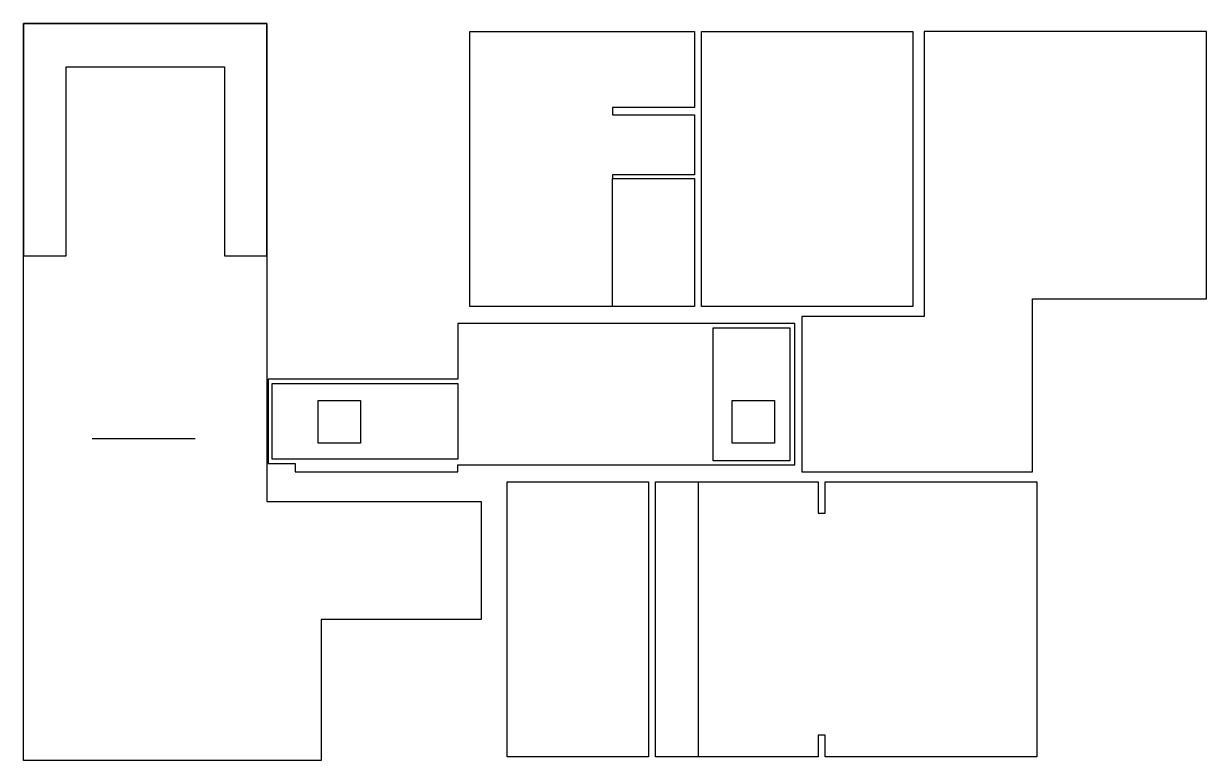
# Model space of a CAD drawing. Header units: metres. Extents: x 362.4 to 379.2, y -122.5 to -112.
import ezdxf

# ---------------------------------------------------------------- set-up
doc = ezdxf.new("R2010")
doc.units = ezdxf.units.M
doc.layers.add('AREE LEONARDO', color=5, linetype='Continuous')

msp = doc.modelspace()

# ---------------------------------------------------------------- linework, layer by layer
at = {"layer": 'AREE LEONARDO', "color": 7}
msp.add_line((363.417, -117.904), (364.875, -117.904), dxfattribs=at)
at = {"layer": 'AREE LEONARDO', "color": 5}
for points in [[(362.449, -112.036), (365.889, -112.036), (365.889, -118.796), (368.919, -118.796), (368.919, -120.466), (366.659, -120.466), (366.659, -122.456), (362.449, -122.456)], [(372.039, -112.146), (375.029, -112.146), (375.029, -116.036), (372.039, -116.036)], [(373.459, -116.176), (373.459, -118.376), (376.719, -118.376), (376.719, -115.926), (379.179, -115.926), (379.179, -112.146), (375.189, -112.146), (375.189, -116.176)], [(365.909, -117.066), (365.909, -118.256), (366.289, -118.256), (366.289, -118.376), (368.589, -118.376), (368.589, -118.276), (373.359, -118.276), (373.359, -116.276), (368.589, -116.276), (368.589, -117.066)], [(371.389, -118.516), (373.689, -118.516), (373.689, -118.96), (373.789, -118.96), (373.789, -118.516), (376.779, -118.516), (376.779, -122.406), (373.789, -122.406), (373.789, -122.102), (373.689, -122.102), (373.689, -122.406), (371.389, -122.406)]]:
    msp.add_lwpolyline(points, close=True, dxfattribs=at)
at = {"layer": 'AREE LEONARDO', "color": 2}
for points in [[(362.449, -115.318), (363.049, -115.318), (363.049, -112.646), (365.289, -112.646), (365.289, -115.318), (365.889, -115.318), (365.889, -112.036), (362.449, -112.036)], [(370.778, -114.224), (371.939, -114.224), (371.939, -116.036), (370.778, -116.036)], [(373.289, -118.219), (372.205, -118.219), (372.205, -116.34), (373.289, -116.34)], [(365.966, -117.125), (368.589, -117.125), (368.589, -118.194), (365.966, -118.194)], [(371.389, -118.516), (371.989, -118.516), (371.989, -122.406), (371.389, -122.406)]]:
    msp.add_lwpolyline(points, close=True, dxfattribs=at)
at = {"layer": 'AREE LEONARDO', "color": 3}
for points in [[(368.759, -112.146), (371.939, -112.146), (371.939, -113.224), (370.777, -113.224), (370.777, -113.324), (371.939, -113.324), (371.939, -114.174), (370.777, -114.174), (370.778, -114.224), (371.939, -114.224), (371.939, -116.036), (368.759, -116.036)], [(369.289, -118.516), (371.289, -118.516), (371.289, -122.406), (369.289, -122.406)]]:
    msp.add_lwpolyline(points, close=True, dxfattribs=at)
at = {"layer": 'AREE LEONARDO', "color": 1}
for points in [[(366.614, -117.368), (367.214, -117.368), (367.214, -117.968), (366.614, -117.968)], [(372.472, -117.368), (373.072, -117.368), (373.072, -117.968), (372.472, -117.968)]]:
    msp.add_lwpolyline(points, close=True, dxfattribs=at)

doc.saveas('drawing.dxf')
